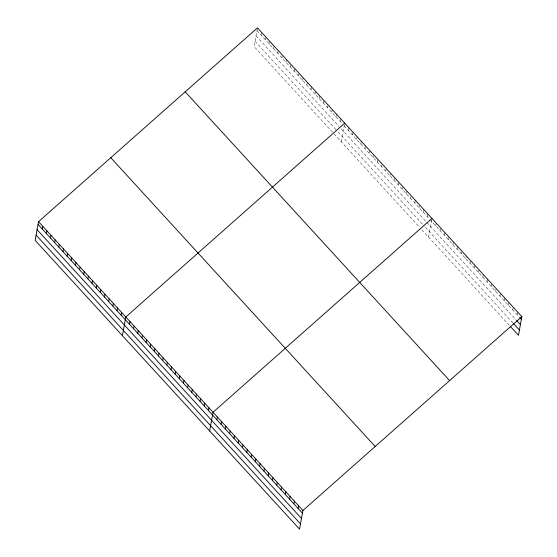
<?xml version="1.0" encoding="UTF-8"?>
<svg xmlns="http://www.w3.org/2000/svg" width="557" height="557" viewBox="0 0 557 557"><rect width="100%" height="100%" fill="white"/><g stroke="black" fill="none" stroke-linecap="round" stroke-linejoin="round"><path stroke-width="0.42" stroke-dasharray="2.79 2.09" d="M257.327 28.532L254.062 46.53L333.002 132.754M261.115 35.112L261.484 33.072M265.271 39.651L265.64 37.604M269.421 44.184L269.797 42.144M273.578 48.724L273.947 46.684M277.734 53.263L278.228 50.541M281.891 57.803L282.26 55.756M286.04 62.342L286.542 59.62M290.197 66.875L290.573 64.835M294.354 71.414L294.848 68.692M298.51 75.954L298.879 73.914M302.66 80.493L303.161 77.771M306.816 85.033L307.311 82.304M310.973 89.566L311.467 86.843M315.13 94.105L315.624 91.383M319.286 98.645L319.781 95.922M323.436 103.184L323.93 100.462M327.593 107.717L328.087 104.995M331.749 112.256L332.244 109.534M335.906 116.796L336.4 114.074M340.055 121.335L340.55 118.613M341.309 141.833L344.581 123.828M348.369 130.408L348.863 127.685M352.525 134.947L353.02 132.225M356.675 139.487L357.169 136.764M360.832 144.026L361.326 141.304M364.988 148.566L365.483 145.843M369.145 153.098L369.639 150.376M373.294 157.638L373.67 155.598M377.451 162.178L377.82 160.138M381.608 166.717L381.977 164.67M385.764 171.257L386.133 169.21M389.914 175.789L390.408 173.067M394.071 180.329L394.44 178.289M398.227 184.868L398.721 182.146M402.384 189.408L402.753 187.361M406.533 193.94L407.028 191.218M410.69 198.48L411.059 196.44M414.847 203.02L415.341 200.297M419.003 207.559L419.372 205.519M423.153 212.099L423.647 209.376M427.31 216.631L427.804 213.909M428.563 237.136L431.835 219.131M435.748 225.85L436.117 223.81M440.03 230.521L440.399 228.481M444.305 235.2L444.806 232.478M448.587 239.872L449.081 237.15M452.869 244.551L453.363 241.829M457.151 249.223L457.645 246.5M461.433 253.901L461.802 251.861M465.715 258.58L466.084 256.533M469.99 263.252L470.366 261.212M474.272 267.931L474.766 265.209M478.554 272.603L479.048 269.88M482.835 277.282L483.33 274.559M487.117 281.953L487.612 279.231M491.399 286.632L491.768 284.592M495.681 291.304L496.05 289.264M499.956 295.983L500.332 293.943M504.238 300.655L504.733 297.932M508.52 305.333L509.014 302.611M512.802 310.012L513.296 307.283M517.084 314.684L517.578 311.962M256.958 30.572L341.615 123.034M344.212 125.875L429.391 218.901M429.907 219.472L519.221 317.024M256.004 35.836L339.102 126.599M341.176 128.869L426.356 221.902M426.871 222.466L516.123 319.955M255.015 41.267L337.076 130.895M338.113 132.03L424.33 226.191M425.367 227.326L512.997 323.039M334.04 133.889L419.734 227.493M421.816 229.756L509.899 325.97"/><path stroke-width="0.84" d="M38.537 221.679L35.14 240.359L299.548 529.15L302.938 510.47L521.86 316.641L257.452 27.85L38.537 221.679L302.938 510.47M42.2 228.941L42.694 226.219M46.349 233.48L46.851 230.758M50.506 238.013L51 235.291M54.663 242.553L55.157 239.83M58.819 247.092L59.314 244.37M62.976 251.632L63.47 248.909M67.125 256.171L67.62 253.449M71.282 260.704L71.776 257.982M75.439 265.243L75.933 262.521M79.595 269.783L80.09 267.061M83.745 274.322L84.239 271.6M87.902 278.862L88.396 276.14M92.058 283.395L92.553 280.672M96.215 287.934L96.709 285.212M100.364 292.474L100.859 289.751M104.521 297.013L105.015 294.291M108.678 301.553L109.172 298.824M112.834 306.085L113.329 303.363M116.984 310.625L117.478 307.903M121.141 315.165L121.635 312.442M122.394 335.662L125.791 316.982L344.706 123.153M129.454 324.237L129.948 321.514M133.603 328.776L134.098 326.054M137.76 333.316L138.254 330.593M141.917 337.855L142.411 335.133M146.073 342.395L146.568 339.673M150.223 346.927L150.717 344.205M154.38 351.467L154.874 348.745M158.536 356.007L159.03 353.284M162.693 360.546L163.187 357.824M166.842 365.086L167.337 362.363M170.999 369.618L171.493 366.896M175.156 374.158L175.65 371.435M179.312 378.697L179.807 375.975M183.462 383.237L183.956 380.515M187.618 387.776L188.113 385.054M191.775 392.309L192.269 389.587M195.932 396.849L196.426 394.126M200.081 401.388L200.583 398.666M204.238 405.928L204.732 403.205M208.395 410.46L208.889 407.738M209.648 430.965L213.046 412.277L431.96 218.448M216.833 419.679L217.327 416.956M221.108 424.35L221.602 421.628M225.39 429.029L225.884 426.307M229.672 433.701L230.166 430.979M233.954 438.38L234.448 435.658M238.236 443.059L238.73 440.336M242.518 447.731L243.012 445.008M246.793 452.409L247.294 449.687M251.075 457.081L251.569 454.359M255.357 461.76L255.851 459.038M259.639 466.432L260.133 463.709M263.921 471.111L264.415 468.388M268.202 475.782L268.697 473.06M272.477 480.461L272.979 477.739M276.759 485.133L277.254 482.411M281.041 489.812L281.536 487.09M285.323 494.484L285.818 491.761M289.605 499.163L290.1 496.44M293.887 503.841L294.381 501.119M298.169 508.513L298.663 505.791M521.86 316.641L518.463 335.321L510.435 326.555M519.758 317.608L521.366 319.363M516.659 320.533L520.405 324.627M513.533 323.624L519.416 330.05M185.209 91.814L449.617 380.598M110.78 157.715L375.181 446.505M38.043 224.401L302.444 513.192M37.082 229.672L301.49 518.456M36.101 235.096L300.502 523.886"/></g></svg>
